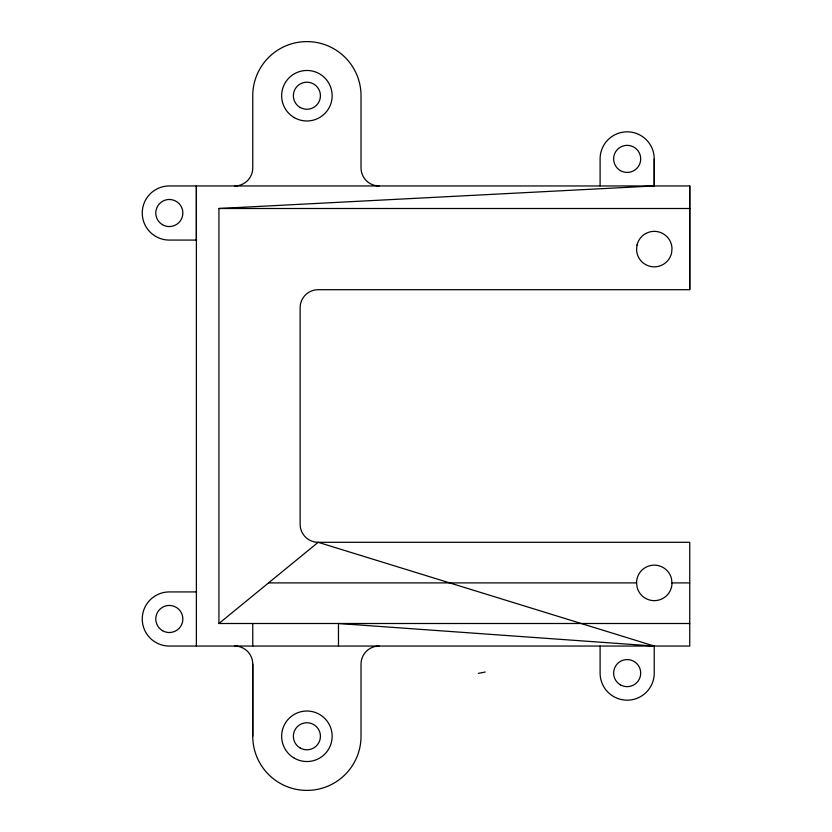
<?xml version="1.0" encoding="UTF-8"?>
<svg xmlns="http://www.w3.org/2000/svg" width="832" height="832" viewBox="0 0 832 832"><rect width="100%" height="100%" fill="white"/><g stroke="black" fill="none" stroke-linecap="round" stroke-linejoin="round"><path stroke-width="1.25" d="M196.383 646.048L196.383 185.952L196.383 240.074M379.07 646.048A18.044 18.044 0 0 0 361.026 664.092L361.026 736.268A54.132 54.132 0 0 1 306.894 790.4A54.132 54.132 0 0 1 252.762 736.268L252.762 664.092A18.044 18.044 0 0 0 234.718 646.048M600.101 185.952L600.101 158.881A27.061 27.061 0 0 1 627.162 131.82A27.061 27.061 0 0 1 654.233 158.881L654.233 185.952L218.93 208.499L218.93 623.501L689.749 623.501M654.233 185.952L654.233 158.881M600.101 646.048L600.101 673.119A27.061 27.061 0 0 0 627.162 700.18A27.061 27.061 0 0 0 654.233 673.119L654.233 646.048L318.178 542.308A18.044 18.044 0 0 1 300.134 524.264L300.134 307.736A18.044 18.044 0 0 1 318.178 289.692L689.749 289.692L689.749 185.952L169.312 185.952A27.061 27.061 0 0 0 142.251 213.013A27.061 27.061 0 0 0 169.312 240.074L196.726 240.074M218.93 623.501L318.178 542.308L689.749 542.308L689.749 646.048L169.312 646.048A27.061 27.061 0 0 1 142.251 618.987A27.061 27.061 0 0 1 169.312 591.926L196.726 591.926M485.254 672.017L478.348 673.39M218.93 208.499L689.749 208.499M268.549 582.899L636.563 582.899M671.996 582.899L689.749 582.899M654.233 646.048L338.468 623.501L338.468 646.048M689.749 185.952L689.749 289.692M252.762 623.501L252.762 646.048M252.762 664.092L252.762 736.268M234.718 185.952A18.044 18.044 0 0 0 252.762 167.908L252.762 95.732A54.132 54.132 0 0 1 306.894 41.6A54.132 54.132 0 0 1 361.026 95.732L361.026 167.908A18.044 18.044 0 0 0 379.07 185.952M637 245.128L636.563 249.735A17.732 17.732 0 0 0 671.57 253.063L672.006 248.456A17.732 17.732 0 0 0 637 245.128M672.017 583.045L671.445 578.448A17.732 17.732 0 0 0 636.542 582.754L637.114 587.35A17.732 17.732 0 0 0 672.017 583.045M620.402 684.84A13.53 13.53 0 0 0 640.702 673.119A13.53 13.53 0 0 0 620.402 661.398A13.53 13.53 0 0 0 620.402 684.84M294.268 117.603A25.262 25.262 0 0 0 332.155 95.732A25.262 25.262 0 0 0 294.268 73.85A25.262 25.262 0 0 0 294.268 117.603M162.552 630.708A13.53 13.53 0 0 0 182.853 618.987A13.53 13.53 0 0 0 162.552 607.266A13.53 13.53 0 0 0 162.552 630.708M300.134 747.989A13.53 13.53 0 0 0 320.424 736.268A13.53 13.53 0 0 0 300.134 724.547A13.53 13.53 0 0 0 300.134 747.989M300.134 107.453A13.53 13.53 0 0 0 320.424 95.732A13.53 13.53 0 0 0 300.134 84.011A13.53 13.53 0 0 0 300.134 107.453M620.402 170.602A13.53 13.53 0 0 0 640.702 158.881A13.53 13.53 0 0 0 620.402 147.16A13.53 13.53 0 0 0 620.402 170.602M162.552 224.734A13.53 13.53 0 0 0 182.853 213.013A13.53 13.53 0 0 0 162.552 201.292A13.53 13.53 0 0 0 162.552 224.734M294.268 758.15A25.262 25.262 0 0 0 332.155 736.268A25.262 25.262 0 0 0 294.268 714.397A25.262 25.262 0 0 0 294.268 758.15"/></g></svg>
